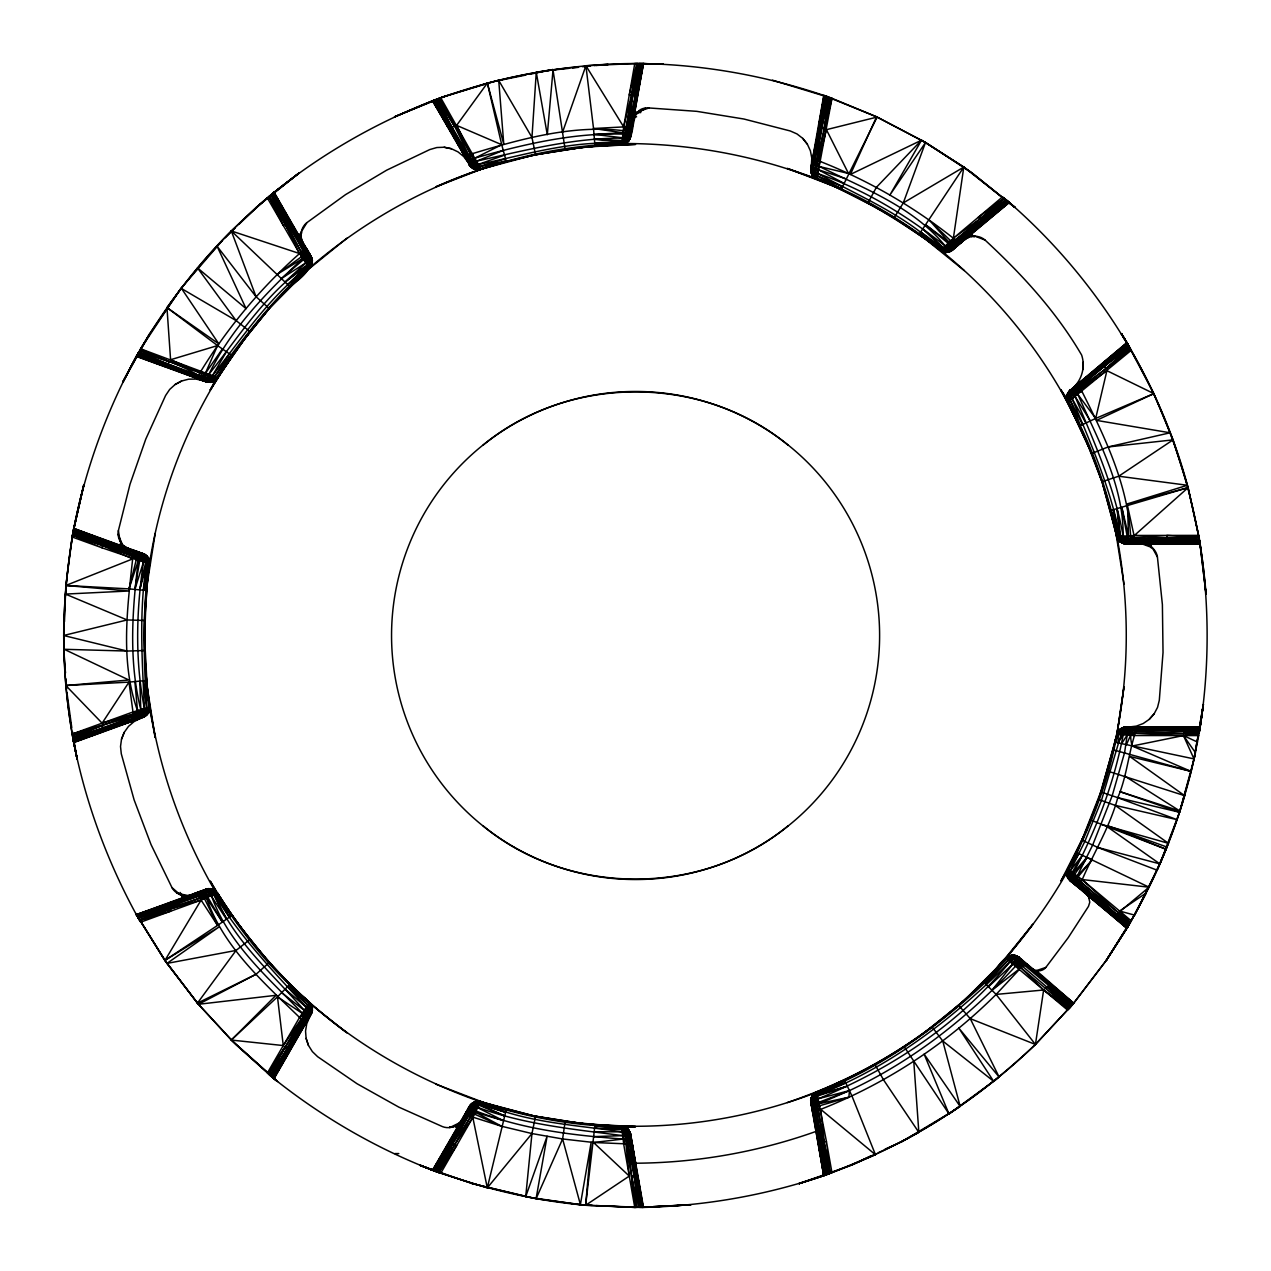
<?xml version="1.0" encoding="UTF-8"?>
<svg xmlns="http://www.w3.org/2000/svg" width="1271" height="1271" viewBox="0 0 1271 1271"><rect width="100%" height="100%" fill="white"/><g stroke="black" fill="none" stroke-linecap="round" stroke-linejoin="round"><path stroke-width="1.5" d="M1008.014 201.438L948.5 252.23L953.139 249.577C917.106 267.053 1011.128 201.994 1008.014 201.438L1014.862 207.395L971.775 172.777L1014.862 207.395L1004.106 198.101L942.288 251.61L948.5 252.23L952.535 250.085C949.802 252.341 945.862 252.77 942.669 251.261C903.347 223.188 861.96 196.576 816.554 178.941L811.851 174.826L810.819 168.678L823.751 95.389L876.609 116.821L925.542 142.495L963.799 167.089L1014.862 207.395C1097.318 281.129 1158.421 378.393 1187.448 485.252L1188.099 487.651L1110.536 510.529L1116.637 536.569L1134.383 535.456L1199.474 539.857L1118.385 540.382L1123.024 543.019L1128.616 543.988L1123.024 543.019L1117.813 538.554L1117.479 536.505C1107.295 489.669 1091.567 443.738 1067.847 401.954L1066.893 400.111L1105.595 368.812L1103.8 362.457L1127.186 343.186L1153.861 393.613L1096.523 420.383L1170.098 432.791L1108.09 446.963L1091.725 453.493L1067.847 401.954L1066.576 398.03L1067.354 393.899L1069.88 390.531L1126.9 342.693L1068.434 392.072L1066.734 397.902L1067.688 402.081L1091.725 453.493L1102.005 481.725L1117.813 538.554L1122.086 543.035L1126.122 543.988L1119.862 541.891L1116.637 536.569C1093.934 424.959 1030.527 323.263 942.288 251.61L940.492 250.498C852.063 179.338 738.61 143.925 625.729 143.512L584.247 147.071L535.552 154.681L506.335 161.703L480.74 169.44C418.461 190.634 360.757 224.061 310.791 266.799L309.377 268.372C224.077 343.821 167.693 449.584 149.771 561.83L149.708 563.943C132.295 676.093 158.351 792.055 214.434 890.002L238.265 924.176L269.198 962.544L289.883 984.326L309.377 1002.628C358.883 1045.969 416.681 1079.222 478.674 1101.131L480.74 1101.56C588.743 1137.704 708.519 1133.653 814.679 1093.06L816.554 1092.059C922.206 1050.879 1010.318 970.996 1066.544 873.002L1067.656 868.951C1090.248 826.722 1107.041 781.395 1116.637 734.431C1129.411 669.896 1129.315 603.217 1117.288 538.57L1199.046 537.315L1200.062 543.384L1121.642 543.035L1126.916 543.988L1119.862 541.891L1199.745 541.462M816.602 178.734L811.899 174.651L810.819 168.678L812.042 173.905L816.745 178.115L813.09 176.558L831.965 98.328L829.963 97.597L814.679 177.94L816.602 178.734C861.627 195.512 903.188 220.566 941.112 249.91L942.669 251.261L949.548 251.34L954.442 248.481L946.402 252.516L1007.315 200.834M73.702 742.312L145.577 716.209L149.184 711.315L145.752 680.573L149.501 707.121L148.5 713.174L73.464 741.088L147.214 714.858L148.405 711.553L144.449 708.614C142.114 660.094 138.873 611.287 146.61 563.037L144.036 555.03L139.381 552.281L143.067 555.983L143.464 562.1C136.299 610.525 134.837 660.427 144.449 708.614L143.925 714.715L141.637 717.622L133.55 716.367L73.051 738.896L72.177 734.018L149.374 711.252L148.898 707.296L147.595 713.476L142.972 717.416L145.879 714.064L146.689 707.947C143.702 659.125 142.114 610.128 149.279 561.671L147.102 557.349L136.728 551.312L139 553.266L140.032 556.73L140.001 558.811L138.317 560.59C132.216 609.921 128.53 660.999 140.827 709.679C142.67 714.699 139.238 721.118 133.296 719.736L73.051 738.896L73.75 742.598L143.687 717.146L148.5 713.174L149.708 707.057C142.273 658.902 144.624 609.778 149.279 561.671C149.009 558.16 146.642 554.95 143.337 553.727L147.214 556.142L149.771 561.83L72.526 535.043L73.75 528.402L143.687 553.854L145.577 554.792L73.686 528.72L148.5 557.826L142.574 553.441L147.214 556.142L73.448 529.991L133.55 554.633C144.481 558.525 158.875 563.641 140.986 552.869L145.911 555.681L149.771 561.83M149.708 563.943L102.125 547.849L102.776 540.159L73.639 528.99C85.65 468.602 106.828 410.104 136.49 356.15L195.543 377.646C202.2 380.299 212.162 386.32 217.389 377.995L249.894 331.477L269.198 308.456L310.505 266.354L312.253 260.412L311.061 256.44C315.494 276.999 305.803 259.205 301.402 252.262L268.832 196.624L274.043 192.318L311.252 256.774L312.094 258.712L273.789 192.525L312.38 262.906L310.664 255.741L312.475 260.793L272.788 193.351C321.007 154.379 375.279 123.049 433.077 100.6L440.735 97.772C485.22 82.218 531.421 70.811 578.48 67.077M958.668 1005.377L970.25 1018.643L1035.436 1044.46L1072.74 1004.312L1035.102 1044.794C968.82 1108.852 887.46 1156.991 799.125 1183.571L827.691 1174.213L813.09 1094.442L811.041 1098.112L810.882 1102.688C809.977 1098.208 813.106 1094.458 816.554 1092.059C888.81 1062.699 954.442 1016.927 1005.838 958.143L1012.892 955.617L1019.406 957.619L1012.097 957.428L1010.032 958.572L1009.984 961.67C959.827 1023.441 891.479 1068.895 818.174 1098.764L812.979 1101.798L811.613 1106.819L811.248 1103.276L811.947 1096.635L814.679 1093.06L830.122 1173.355L823.751 1175.611C765.73 1195.344 704.754 1205.972 643.507 1207.402L630.575 1134.097L628.923 1130.237L625.745 1127.488L565.134 1121.53L535.552 1116.319L478.436 1101.607L474.274 1102.116L469.571 1106.072C484.458 1092.361 475.481 1108.725 470.778 1116.526L438.876 1172.561L432.537 1170.194L469.762 1105.738L471.017 1104.038L432.855 1170.321L474.512 1101.703L469.174 1106.771L472.621 1102.672L434.062 1170.766C377.694 1149.079 324.931 1118.718 277.443 1081.43L274.043 1078.682L312.094 1012.288L312.38 1008.094L309.377 1002.628C273.63 970.758 243.015 933.391 217.389 893.005L212.082 889.271L205.934 889.271L208.349 888.636L214.434 890.002L138.412 918.234L135.711 913.452C106.653 859.768 85.443 801.969 73.639 742.042L102.776 730.841L135.298 720.212L137.856 716.765L137.506 710.648C120.237 662.112 127.243 609.047 132.661 558.906L133.566 552.774L131.946 549.58L143.067 555.983L148.214 561.353L148.898 563.704L145.752 590.427L149.184 563.784M1010.032 958.572L1008.253 960.193C953.091 1015.529 890.32 1064.653 816.745 1092.885L815.045 1094.649L812.979 1101.798L812.995 1114.619L814.361 1100.368L817.317 1095.205C891.289 1066.719 954.569 1017.451 1009.984 961.67C1010.636 956.698 1023.234 959.653 1018.675 957.413L1018.977 963.259L1020.915 967.803L1043.634 989.998L1068.403 1009.381L1072.74 1004.312L1072.12 1005.043L1012.129 954.982L1005.838 958.143M64.186 633.53C62.994 675.648 68.443 717.765 77.102 758.914L72.463 731.683M64.471 621.694L65.822 585.47L72.526 535.043L102.125 547.849L72.177 536.982C65.552 581.896 61.008 627.604 65.52 672.947M468.109 162.402L463.693 156.524L458.005 151.885L451.38 148.723L444.183 147.245L436.843 147.531L429.789 149.565L386.654 170.187L345.537 194.638L306.819 222.695C300.957 227.334 299.241 236.12 303.054 242.57M1072.422 388.418C1081.859 380.379 1085.609 366.779 1081.637 355.054C1056.312 311.649 1021.805 274.075 985.025 240.044C979.448 235.087 970.504 234.913 964.8 239.79M305.008 1025.046L305.199 1013.352L310.791 1004.201L309.266 1002.803C272.693 971.648 242.189 933.883 216.61 893.338L215.593 891.543L211.145 889.621L205.171 889.541L207.951 888.794L210.462 888.636L137.141 916.01L135.711 913.452L164.88 960.399L135.711 913.452L138.078 917.646L200.135 898.057L216.086 891.336L210.271 881.057C245.065 940.222 291.71 992.015 346.919 1032.815L310.791 1004.201M1069.88 390.531L1066.877 395.805L1068.371 401.572L1066.734 397.902L1128.823 345.95L1078.761 384.541C1072.724 385.272 1071.675 392.485 1075.139 396.584C1094.077 442.022 1114.699 487.27 1123.135 536.155L1135.607 541.525L1200.158 543.988C1209.357 604.567 1209.531 666.433 1200.158 727.012L1123.628 727.25L1119.942 730.682L1114.969 742.2L1117.288 732.43L1183.46 735.575L1193.993 758.898L1115.731 742.375L1124.009 686.833L1117.288 732.43C1110.282 774.246 1095.094 814.52 1076.918 852.714C1074.138 860.88 1060.967 873.955 1071.564 881.915L1068.037 877.705L1066.544 873.002L1128.998 924.764L1127.186 927.83L1068.403 878.96L1066.544 873.002M811.391 165.437L811.788 158.097L810.421 150.884L807.371 144.211L802.811 138.444L797.012 133.948L790.292 130.977L743.964 119.029L696.73 111.34L648.988 107.956C625.173 106.637 640.187 141.097 621.678 144.576C573.872 146.578 526.226 154.411 480.74 169.44L435.826 186.837C494.435 160.813 557.572 145.307 621.773 143.734L627.572 141.859L630.638 136.521L629.971 138.936L643.174 63.598C704.77 64.837 765.92 75.895 824.275 95.579L811.041 172.888L813.313 175.573L817.841 173.603L831.965 98.328L772.466 80.168M145.752 680.573L149.708 707.057L132.661 712.094L72.177 734.018C58.005 651.435 62.279 566.199 83.727 485.252L72.669 534.265L102.713 545.656L132.661 558.906L65.822 585.47L128.991 588.886L136.775 557.81L136.76 553.854L134.44 550.486L142.145 554.363L147.881 559.272L148.103 563.466L143.464 590.205L149.279 561.671M810.85 168.535L811.216 171.998L812.407 172.125L819.334 167.391L814.06 163.816L812.376 159.876L825.419 95.976L827.31 96.644L816.57 160.305L811.438 166.66L814.155 171.569L817.841 173.603C864.375 189.379 906.858 215.593 945.211 246.002L950.708 248.719L955.744 247.384L947.499 251.531L942.288 251.61M305.342 1019.485L272.073 1077.077L236.072 1044.794L198.435 1004.312L164.88 960.399L197.45 1003.137L231.29 1040.059L277.443 1081.43L272.852 1077.713L304.961 1022.901L299.559 1017.451C263.494 982.388 222.918 946.688 206.49 897.755L206.649 895.308L205.346 893.704L202.311 891.702L199.325 891.67L211.145 889.621L216.086 891.336M214.434 890.002L209.159 889.112L201.978 890.701L212.988 890.59L214.577 891.972L214.418 894.291C233.292 940.429 272.248 973.507 304.262 1010.35C308.901 1013.003 310.394 1020.136 304.961 1022.901L271.12 1076.283L277.443 1081.43L231.29 1040.059L276.014 995.304L198.483 1004.281L197.45 1003.137L236.056 950.438L249.894 939.523L232.021 915.374L217.389 893.005L201.088 900.106L140.668 922.174L138.412 918.234M535.552 154.681L531.961 137.443L536.267 72.24L552.949 69.555L565.134 149.47L594.987 146.07L635.579 144.386L584.247 147.071L533.47 155.126L483.822 168.423C479.024 170.457 472.526 170.457 469.762 165.262L432.537 100.806L472.621 168.328L476.466 169.647L480.359 168.662L474.417 169.138L471.017 166.962L432.823 100.695M149.501 707.121L149.771 709.17L102.125 723.167L65.822 685.53L128.864 680.001L64.233 649.306L127.1 651.054L144.703 650.514L144.703 620.486L147.166 584.167L155.205 533.391M1116.637 734.431L1134.383 735.544L1183.46 735.575L1195.407 752.623C1185.573 799.157 1170.146 844.548 1149.063 887.206L1118.273 912.896L1116.494 919.251L1126.884 928.338L1106.294 960.399L1073.693 1003.169L1018.834 957.127L1014.528 955.109L1009.952 955.617L1008.459 957.254L1008.253 960.193L985.819 984.167M222.409 240.473L181.118 288.231L149.724 333.717L122.874 382.015L138.205 353.116L196.655 377.169C200.325 382.047 207.078 379.346 208.905 374.294C239.409 336.068 265.973 292.95 307.121 264.972L306.327 248.242C318.671 265.289 303.292 276.458 289.883 286.674L231.29 230.941C196.036 266.052 165.961 306.025 140.668 348.826L136.347 356.404L206.283 381.872L210.303 382.317L214.243 380.919L217.198 377.916L249.894 331.477L236.056 320.562L181.562 288.565L218.819 343.885L166.962 307.598C196.449 266.799 230.178 228.971 268.832 196.624L299.4 172.777L256.313 207.395L239.361 223.934M1082.971 369.575L1083.178 362.235M1085.895 423.036L1071.135 396.902L1070.5 392.898L1071.66 389.387L1079.683 387.814L1131.317 350.24L1072.104 398.824L1067.37 397.41C1073.201 382.221 1066.766 392.675 1070.214 400.222L1080.445 425.61L1066.734 397.902L1066.734 395.916L1128.203 344.886L1121.435 333.717C1169.67 412.328 1198.839 502.124 1206.036 594.065L1199.903 542.383L1134.987 539.778L1130.888 537.887L1130.602 535.695C1127.679 484.362 1104.769 436.747 1081.986 391.516L1079.031 386.066L1079.46 382.507M1128.998 924.764L1130.284 922.539L1066.877 870.921L1067.481 877.244L1069.975 880.596M1200.158 727.012L1123.628 727.25L1118.385 730.618L1098.525 799.459L1084.242 835.254L1067.036 871.048L1070.833 880.009L1076.712 886.237L1075.488 882.138L1077.22 876.005L1092.663 845.072L1112.189 795.805L1124.613 752.559L1127.504 732.938L1129.156 729.316L1133.144 727.012L1136.385 728.124L1199.792 729.268L1203.367 704.436L1199.046 729.729M816.681 1092.583L844.77 1080.7L814.806 1093.568L812.042 1103.403L812.534 1112.014L814.298 1108.312L817.714 1106.326L848.917 1097.223L849.425 1090.597C912.642 1061.094 968.248 1017.404 1015.45 966.294L1022.662 961.956L1028.207 965.007M128.276 548.246C121.206 545.752 116.884 537.919 118.394 530.595L130.023 484.203L145.784 439.067L165.58 395.535L169.679 389.434L175.128 384.509L181.578 381.014L188.696 379.171L196.036 379.076L203.185 380.728M649.386 1206.783L635.579 1207.45L585.645 1205.258L591.174 1142.216L580.402 1204.574L562.608 1138.959L565.134 1121.53L594.987 1124.93L635.579 1126.614L625.729 1127.488L621.71 1126.63C573.666 1126.265 526.019 1116.939 480.359 1102.322L478.436 1101.607L471.954 1103.879L468.316 1108.233L471.954 1103.879L476.561 1101.179L436.461 1171.671L419.907 1165.221L472.034 1183.571L536.076 1198.728L585.645 1205.258L642.935 1207.402L637.947 1177.502L631.528 1175.882L623.775 1126.71L594.987 1124.93L585.645 1205.258C528.72 1200.301 473.066 1185.922 419.907 1165.221L433.109 1170.416L449.171 1143.662L454.573 1144.663L456.623 1145.632L438.876 1172.561L419.907 1165.221L440.735 1173.228L487.286 1187.892L531.961 1133.557L535.552 1116.319L584.247 1123.929L635.579 1126.614M1199.792 729.268L1198.918 734.431L1134.987 731.222L1128.616 727.012L1125.01 727.997L1122.182 730.761L1101.433 800.492L1084.814 841.466L1069.308 872.748L1069.34 878.785L1072.819 882.98L1067.449 875.719L1067.036 871.048L1068.355 869.459L1067.719 871.556L1070.484 878.134L1079.444 888.524L1078.888 887.698C1090.454 857.925 1109.345 829.343 1117.765 797.68C1127.456 775.374 1128.712 749.397 1137.275 727.298L1138.228 727.012M148.214 561.353L146.61 563.037L139.762 589.871L145.99 560.67L132.74 550.168M147.166 584.167L146.53 590.491L128.991 588.886L138.317 560.59M623.759 1126.726L625.729 1127.488L631.528 1175.882L638.725 1207.434L629.876 1144.25C633.498 1138.451 629.24 1131.063 622.297 1131.873C574.556 1124.771 524.891 1122.77 480.359 1102.322L477.928 1102.577L471.763 1106.739L463.518 1116.558L468.777 1115.859L501.711 1126.297L531.961 1133.557L525.701 1196.789L580.386 1204.781L592.207 1205.353M643.174 63.598L636.962 94.229L629.272 94.928L636.739 63.55L623.775 144.29L628.923 140.763L630.781 135.743L629.161 139.397L623.839 143.75L594.923 145.291L621.678 144.576L623.68 126.909L634.769 63.55L643.507 63.598L629.971 138.936M506.128 160.94L478.674 169.869L476.085 168.932C462.151 160.543 471.319 168.693 479.342 166.612L506.128 160.94L476.466 169.647L474.512 169.297L433.983 100.25L465.281 157.525L469.11 159.447L475.449 158.796L473.177 166.882L472.192 167.55L469.762 165.262M876.323 1153.575L851.268 1165.221L799.125 1183.571L826.15 1174.769L811.851 1096.174L811.025 1103.482L811.041 1098.112L823.751 1175.611L810.691 1100.209L810.819 1102.322L823.751 1175.611M640.949 63.582L627.493 142.32L631.067 134.075L629.161 139.397L625.745 143.512L637.534 63.55L663.224 64.217L642.904 63.598L628.923 140.763L625.11 143.75M824.275 95.579L818.746 125.368L824.212 129.086L828.247 96.977L825.419 95.976L811.851 174.826L813.138 176.351L841.466 188.759L817.285 175.891C813.043 176.939 810.691 165.119 810.834 169.98L812.805 170.092L820.716 161.655C868.395 180.498 913.229 206.363 953.377 238.249L958.223 242.11L961.813 242.3L950.708 248.719L943.479 250.514L941.112 249.91C906.255 215.466 860.276 196.608 817.841 173.603L816.554 178.941L841.466 188.759M1134.526 915.104L1146.347 892.893L1119.592 911.037L1130.284 922.539L1149.063 887.206L1076.918 852.714L1067.656 868.951L1081.971 879.516L1119.592 911.037L1134.526 915.104L1159.946 863.915L1179.536 812.248L1191.149 771.402L1132.159 746.029C1130.777 741.231 1128.108 726.361 1137.275 727.298M140.588 718.274L134.043 721.61L128.482 726.392L124.224 732.382L121.508 739.198L120.523 746.474L121.285 753.782L134.106 799.856L151.042 844.58L171.966 887.587C175.509 894.164 183.866 897.374 190.872 894.736M1012.097 957.428L1011.096 962.608L1067.704 1010.191M504.555 155.141L476.244 165.135L472.192 165.071L468.935 163.323L468.777 155.141L440.735 97.772L478.309 164.515L476.085 168.932L436.08 99.472L465.408 155.475C465.075 161.56 471.986 163.832 476.625 161.147C524.653 150.375 572.808 137.935 622.409 138.11L625.046 134.122L623.251 130.659L625.475 130.77L628.033 127.052L635.5 94.769L639.996 63.566L625.936 127.116L623.251 130.659C572.204 124.637 521.317 138.92 472.828 153.521L466.95 155.475L463.518 154.442M1117.288 732.43L1118.385 730.618L1199.554 730.746L1203.367 704.436L1194.057 758.914L1179.536 812.248L1117.765 797.68L1101.067 792.055L1115.97 737.609L1113.205 749.826L1191.149 771.402L1195.407 752.623M141.192 711.824L143.035 709.027L147.595 713.476L143.544 717.194L144.767 715.716L137.967 712.809L138.317 710.41L145.879 714.064L146.372 715.16L143.687 717.146M964.196 270.532L924.255 238.185L894.037 217.897L903.3 202.915L963.799 167.089L971.775 172.777L925.542 142.495L876.609 116.821L850.41 174.429L921.554 140.175L963.799 167.089L953.377 238.249L940.492 250.498M1092.377 859.403L1086.737 857.544C1084.099 865.742 1068.387 874.861 1074.853 884.68L1071.628 881.645L1070.484 878.134L1071.119 874.13L1073.264 873.082C1096.603 829.057 1114.556 781.84 1123.596 732.747L1121.34 729.141C1122.611 728.267 1126.805 725.455 1127.012 728.029L1134.574 733.288L1183.651 733.319L1199.379 731.715L1203.367 704.436M813.106 1113.634L814.949 1111.617L820.716 1109.345C886.252 1083.512 946.26 1044.158 996.114 994.415L1043.634 989.998L1035.436 1044.46L996.114 994.415L983.643 981.99M472.828 153.521L472.192 165.071L470.604 166.231L469.682 165.135L474.051 168.471L477.642 163.196L474.576 161.878L456.623 125.368L487.365 83.092C535.822 70.954 585.566 63.471 635.579 63.55L637.534 63.55L631.528 95.134L623.68 126.909L593.525 128.514L585.915 65.711L635.579 63.55L663.224 64.217L641.871 63.582L635.5 94.769M641.871 63.582C635.897 86.587 638.376 113.754 625.046 134.122L622.854 134.106C572.57 132.645 523.159 144.481 475.084 158.049L473.034 158.875M1115.731 742.375L1117.813 732.461L1119.862 729.109L1199.379 731.715M1197.377 739.468L1194.057 758.914L1198.712 735.575L1183.651 733.319L1186.367 727.298L1200.078 727.568L1121.642 727.965L1118.893 730.634L1117.479 734.495M72.526 535.043L71.796 539.206L72.669 534.265L103.03 543.559L133.55 554.633L136.775 557.81M824.021 95.484L811.073 172.713L812.042 173.905L818.19 172.173L816.681 169.186C812.201 167.55 810.421 162.037 813.774 158.382L827.31 96.644M120.793 542.415L120.268 545.323L125.019 546.594M819.414 126.401L824.879 95.786M820.605 127.402L826.134 96.231M103.046 729.316L73.289 740.103L77.102 758.914L72.876 737.911L133.566 718.226L140.064 718.465L143.321 717.019L133.233 714.27L102.713 725.344L102.22 731.937L73.639 742.042M633.657 95.071L639.313 63.566L663.224 64.217M643.507 63.598L631.322 126.21L624.554 138.015L622.139 140.525L594.415 139.286L622.043 141.367L629.479 137.443L631.369 132.391L627.715 140.859L623.775 144.29M828.247 96.977L814.949 159.383L811.486 164.88L811.12 168.439L818.54 161.067L826.404 129.674L877.133 117.059L841.132 189.474M824.212 129.086L830.821 97.915L825.419 95.976M121.11 541.494L120.268 545.323L122.223 544.226L118.092 534.249M236.056 320.562L197.45 267.863L246.066 308.646L217.15 246.352L256.059 296.731L269.198 308.456L238.265 346.824L210.271 389.943L216.61 377.662L211.637 381.554L205.568 381.602L209.953 380.903L214.513 376.74C243.682 338.483 272.248 299.305 308.917 267.657L309.902 265.432L309.393 258.013L305.008 245.954L304.198 249.45L299.559 253.549C261.191 287.564 227.922 327.203 201.088 370.894L197.847 376.184L194.542 377.598M1199.173 538.11L1167.048 537.681L1166.857 535.425L1199.046 537.315L1188.099 487.651L1173.038 439.877L1153.861 393.613L1106.898 370.671L1095.681 418.429L1079.746 425.944L1067.688 402.081L1072.104 398.824C1090.883 443.611 1110.616 488.366 1119.862 536.362L1125.01 543.003L1130.316 543.988L1121.34 541.859L1117.288 538.57M1127.186 343.186L1103.657 363.681L1076.728 384.795L1075.504 388.894L1077.236 395.027L1074.059 394.693L1073.28 397.95L1067.481 395.313L1067.497 393.788L1127.695 344.028L1121.435 333.717L1130.253 348.397L1105.595 368.812L1129.331 346.808L1121.435 333.717M817.714 1106.326L816.57 1110.695L825.276 1175.071L813.774 1112.618L817.507 1096.031L816.554 1092.059M1014.322 956.841L1014.814 965.753L1017.134 964.594L1015.894 958.159L1017.451 956.38L1018.945 957.238C1002.994 948.484 994.637 976.493 984.199 982.531L1008.459 957.254M1191.149 771.402L1129.681 756.42L1184.651 795.678C1171.592 839.94 1152.733 882.281 1130.284 922.539M636.898 1207.45L631.528 1175.882L634.769 1207.45L623.68 1144.091L625.316 1138.975L629.352 1132.779L630.607 1134.24L635.579 1163.219C696.985 1162.806 758.104 1152.034 815.95 1131.444M310.791 266.799L311.776 259.602L309.822 254.279L311.776 259.602L311.808 264.94L270.802 194.971L299.4 172.777L271.327 194.542L301.402 252.262L301.64 256.694L309.377 268.372M562.608 132.041L585.915 65.711L623.68 126.909L629.876 126.75L632.751 124.606L628.367 136.648L623.982 142.67L621.773 143.734C572.935 139.746 525.59 154.871 478.309 164.515L480.74 169.44M903.3 202.915L925.447 142.654L889.827 195.13L921.554 140.175L876.355 187.361L868.014 202.867L894.037 217.897M1067.036 871.048L1076.918 852.714L1102.656 787.257M632.307 125.479L626.587 137.522L624.268 140.35L622.139 140.525M121.508 739.198L124.224 732.382M210.271 389.943L231.386 355.181L214.243 380.919L212.527 381.904L137.109 355.07L122.874 382.015L138.698 352.258L197.847 376.184C201.056 382.221 209.588 382.221 212.352 375.803C242.157 337.705 269.516 296.62 308.44 266.974L311.617 261.651L307.55 250.355L307.55 254.963L305.231 258.204L302.816 258.474L277.475 274.155L303.404 255.36L305.946 252.325M1159.946 863.915L1168.446 843.324L1115.128 805.337L1098.525 799.459M311.252 1014.226C316.622 1000.277 295.11 993.827 289.327 984.882L309.139 1006.759L310.95 1010.445L310.871 1014.894L311.888 1008.904L309.377 1002.628M309.6 1017.086L306.724 1023.838L305.548 1031.099L306.12 1038.407L308.44 1045.382L312.364 1051.594L317.639 1056.694L357.072 1083.75L398.808 1107.12L442.467 1126.614C449.41 1129.379 457.878 1126.471 461.564 1119.942M137.109 355.07L197.895 378.806L200.611 378.663L204.695 374.866L217.548 345.585L166.962 307.598L170.584 359.741L216.086 379.664M1130.888 537.887L1133.239 542.908L1138.228 543.988L1134.987 539.778L1127.568 506.049L1128.489 535.822L1127.504 538.062L1130.348 542.939L1133.144 543.988L1128.616 543.734L1119.942 540.318L1117.479 536.505L1113.523 509.735L1118.909 538.491L1125.598 541.764L1135.575 543.988L1127.012 542.971L1124.438 540.159L1123.135 536.155C1123.818 485.538 1097.874 439.655 1077.919 394.518L1076.744 392.66L1070.5 392.898L1069.07 391.547L1070.007 390.435L1068.053 393.327L1070.595 394.9L1074.059 394.693M1123.596 732.747C1124.867 727.203 1131.698 725.296 1135.607 729.475L1199.919 728.537L1185.462 728.14M1118.909 538.491L1119.862 536.362L1117.098 508.797L1120.704 536.298L1121.244 538.38L1124.438 540.159L1137.275 543.702L1200.11 543.654M632.751 1146.394L628.033 1143.948L593.525 1142.486L562.608 1138.959L536.076 1198.728L547.118 1136.242L525.781 1196.44L472.034 1183.571M1126.408 744.742L1130.602 735.305M419.907 1165.221L438.13 1172.291L454.573 1144.663L472.828 1117.479L487.286 1187.892L506.335 1109.297L480.74 1101.56L472.828 1117.479L440.735 1173.228L438.876 1172.561M478.198 168.932L479.342 166.612L505.524 158.716M653.326 1206.592L690.789 1204.781L641.966 1207.418L632.132 1142.899L629.193 1139.785L623.012 1138.228L626.444 1132.54L629.081 1131.111C632.545 1138.292 628.938 1128.028 625.729 1127.488M1084.242 835.254L1060.904 881.057L1066.877 870.921M438.13 1172.291L452.555 1143.995L470.778 1116.526L474.512 1114.111L501.711 1126.297L475.449 1112.204L474.004 1110.234L470.048 1109.853L466.06 1112.157L473.797 1102.99L478.674 1101.131M285.101 989.156L306.343 1007.204L311.268 1006.918L312.475 1010.207L273.599 1078.332L288.994 1052.213L285.133 1046.859L267.323 1073.121L299.559 1017.451L308.901 1003.343L310.68 1004.376L311.808 1006.06L268.245 1073.9L277.443 1081.43L270.358 1075.647L285.133 1046.859L305.199 1013.352M1129.045 727.012L1136.338 726.122L1143.201 723.533L1149.238 719.37L1154.116 713.873L1157.547 707.375L1159.311 700.257L1163.029 652.5L1162.393 604.615L1157.42 556.968C1156.356 549.707 1149.731 543.909 1142.343 543.988L1152.289 547.674L1157.42 556.968M165.627 311.109L140.668 348.826L208.905 374.294C230.766 329.11 266.433 292.346 302.816 258.474M690.789 1204.781L639.726 1207.434L631.322 1144.79C633.721 1139.181 628.001 1134.669 622.711 1135.623C573.904 1129.315 524.399 1124.533 477.848 1107.406L466.95 1115.525L435.826 1171.433L452.555 1143.995M272.852 1077.713L287.945 1049.671M271.12 1076.283L302.975 1020.136L309.981 1015.91L309.87 1012.224L306.343 1007.204C273.36 971.537 239.52 936.234 214.418 894.291L209.175 890.399L203.582 890.113L212.527 889.096L137.602 916.82M628.923 140.747L630.559 136.871L634.896 112.356L637.772 112.356M256.313 207.395L268.832 196.624L283.274 225.444L285.133 224.157L288.708 219.978L273.567 192.699M434.936 1171.099L450.728 1143.646L468.777 1115.859L472.462 1113.253L474.512 1114.111L474.004 1110.234L476.053 1110.997C522.81 1129.585 573.3 1135.368 623.108 1139.054L625.316 1138.975M273.821 1078.507L307.201 1020.708L304.087 1014.592L277.475 996.845L231.29 1040.059L283.274 1045.556L301.402 1018.738L310.887 1014.369L309.33 1017.578L304.198 1021.55L270.358 1075.647M226.429 351.749L212.352 375.803L213.496 380.617L210.462 382.364L136.633 355.912L165.008 366.541L169.631 361.806L200.135 372.943L206.093 381.522C189.443 366.413 161.417 360.058 140.668 348.826M268.944 1074.488L285.133 1046.859M432.537 1170.194L465.408 1115.525L475.799 1106.755L478.929 1105.23L504.555 1115.859L479.31 1104.467L470.985 1105.611L467.474 1109.71L475.831 1102.561L477.928 1102.577L505.524 1112.284L479.31 1104.467L477.928 1102.577M304.961 1022.901L312.396 1010.366L311.888 1008.904L305.533 1008.427L305.914 1011.748L302.816 1012.526L304.087 1014.592L311.157 1012.431L311.173 1014.353L312.031 1010.985L309.107 1010.381L305.914 1011.748M1127.043 928.052L1086.498 894.45M149.724 333.717L139.603 350.669L169.631 361.806L138.698 352.258M165.008 960.32L217.548 925.415L203.535 896.627L199.611 892.719L197.037 892.496L205.425 890.526L208.825 892.29L226.429 919.251L213.639 894.641L196.655 893.831L136.347 914.596L206.283 889.128L208.349 888.636L136.505 914.882L166.151 904.952L170.584 911.243L139.683 920.474L135.711 913.452L166.962 963.402L218.819 927.115L165.008 960.32L201.088 900.106L197.847 894.816L194.542 893.402L207.189 891.178L214.577 891.972L216.61 893.338L229.479 917.138L214.577 891.972M306.819 222.695L301.259 231.942L301.005 235.596L298.796 235.183L301.052 233.292M306.533 1017.69L312.38 1008.094L311.697 1006.235L289.327 984.882M434.062 1170.766L450.728 1143.646M1010.572 956.157L1012.288 955.125L1016.816 955.84L1073.502 1003.407L1106.294 960.399L1135.448 913.452M1127.186 927.83L1079.015 884.966L1074.043 876.339L1077.22 876.005L1092.027 860.149L1076.728 878.388L1079.667 883.218L1127.695 926.956L1106.294 960.399L1129.887 923.239L1081.971 879.516L1149.063 887.206M1106.294 960.399L1128.648 925.352L1080.668 881.375L1077.903 876.513M1123.135 734.845L1117.987 742.868L1118.305 734.543L1121.244 732.62L1123.135 734.845L1127.504 732.938L1128.489 735.178L1130.888 733.113L1134.383 735.544M1121.61 743.678L1127.155 735.099M963.799 167.089L919.076 234.468L924.255 238.185M229.479 353.862L214.513 376.74L215.117 379.251M102.125 723.167L128.991 682.114L146.53 680.509M831.965 1172.672L826.404 1141.31L830.122 1173.355L875.465 1154.719L820.716 1109.345L824.212 1141.898L829.375 1173.626L799.125 1183.571L824.053 1175.5L818.746 1145.616L820.605 1143.582L826.404 1141.31L817.507 1096.031L847.328 1086.149L817.317 1095.205L815.045 1094.649L811.295 1099.479L811.311 1105.15L812.153 1097.62L814.679 1093.06M1078.984 853.731L1068.546 869.602L1070.579 876.148L1078.888 887.698M167.851 307.836L181.118 288.231M1119.862 734.638L1121.244 732.62L1120.339 729.109L1125.741 727.012M205.727 372.911L222.393 348.937M1032.624 968.709C1036.437 972.029 1042.713 971.378 1045.826 967.438L1068.244 937.648L1088.5 906.35L1089.787 902.203L1088.643 897.056M984.199 982.531L1007.633 956.555L1032.91 924.176L1000.547 964.117L964.196 1000.468L924.255 1032.815M1007.633 956.555L1045.286 988.25L1048.718 985.74L1072.867 1004.169L1025.919 964.689L1022.249 960.399L1018.5 960.368L1012.844 964.101L991.952 990.252L1022.647 966.357L1027.238 964.594M238.265 346.824L270.659 306.915L306.962 270.532L346.919 238.185M1073.296 1003.645L1072.613 1004.471L1048.718 985.74L1051.594 985.041L1073.296 1003.645L1050.291 985.136M1043.634 989.998L1069.261 1008.396L1072.74 1004.312M1073.264 873.082L1086.737 857.544M464.233 1115.874L473.718 1106.533L476.863 1104.658L478.929 1105.23M1149.238 719.37L1154.116 713.873M996.114 994.415L1019.263 969.551L1017.134 964.594M640.791 112.595L634.896 112.356L636.231 114.104L638.773 111.467L648.988 107.956M289.883 984.326L277.475 996.845L283.274 1045.556M967.867 237.788L971.33 234.309L973.586 236.215M307.121 264.972C310.839 262.16 311.983 256.583 308.964 252.802L309.743 256.17L307.36 261.492L285.101 281.844L307.582 265.687L308.599 259.808L305.231 246.908M225.237 237.725L235.119 228.065M640.965 1207.418L627.493 1128.68L623.902 1127.758L622.027 1129.538L594.733 1128.013M817.444 165.897L819.541 166.58C863.819 188.315 913.198 206.792 945.211 246.002L949.787 244.652L950.644 240.839L954.982 239.854L981.482 220.264L1004.71 198.61L979.83 218.946L953.377 238.249L1002.597 196.83L1014.862 207.395L1006.076 199.769L956.618 241.156L952.265 242.348L929.244 220.09L949.103 242.316L949.787 244.652L953.377 246.367L957.905 245.573L951.042 250.037L942.828 248.274L920.871 231.958L941.716 249.338L945.449 251.245L952.567 248.735L959.78 244L957.285 244.683L952.265 242.348M988.457 986.773L1012.844 964.101M289.327 286.118L309.075 267.911M256.059 296.731L231.29 230.941L267.323 197.879L299.559 253.549L301.64 256.694L304.897 257.552L304.961 248.099L274.043 192.318M981.482 220.264L983.087 221.218L1006.584 200.198L981.482 220.264L978.225 217.341L1004.106 198.101M236.056 950.438L166.962 963.402L198.435 1004.312L256.059 974.269L269.198 962.544M1103.911 365.206L1127.695 344.028M204.695 374.866L206.506 373.245L209.715 379.076L209.62 382.063L206.14 381.808L207.57 382.078L208.031 380.156L201.088 370.894M1188.099 487.651L1134.383 535.456L1198.696 535.377L1199.363 539.206L1188.099 487.651L1126.964 504.015L1187.352 485.268L1118.734 476.212L1102.005 481.725L1084.242 435.746L1060.904 389.943L1066.576 398.03M1035.102 1044.794C988.727 1088.484 936.457 1126.678 878.118 1152.749M960.908 242.697L950.47 251.499L1009.253 202.486L960.908 242.697L948.786 248.242L945.195 248.925L943.447 247.686L923 228.923L942.828 248.274L943.479 250.514M310.505 266.354L287.707 284.482L307.582 265.687L309.902 265.432M1129.331 346.808L1079.031 386.066L1072.835 388.052L1070.277 390.531L1080.684 389.657L1106.898 370.671M999.133 1077.045L993.731 1081.43L958.747 1028.001L999.133 1077.045L970.25 1018.643M1008.793 202.105L958.223 242.11L953.981 243.539L949.787 244.652L925.844 224.903L949.103 242.316M1105.595 368.812L1130.713 349.175M301.894 232.784L298.796 235.183L301.608 239.202M131.946 721.42L133.55 716.367L128.991 682.114L65.822 685.53M483.059 445.168C568.582 374.167 702.577 374.167 788.099 445.168M788.099 825.832C702.577 896.833 568.582 896.833 483.059 825.832M904.158 1046.668L949.024 1113.92L993.572 1081.224L942.764 1041.013L932.136 1026.968C888.461 1060.046 839.13 1084.926 787.353 1102.577M232.021 915.374L217.548 925.415L201.088 900.106L169.631 909.194L139.286 919.791L168.535 907.383M949.024 1113.92L960.161 1106.421L942.764 1041.013M1118.734 476.212L1173.038 439.877L1108.09 446.963M585.645 1205.258L629.272 1176.088L625.936 1143.884L629.669 1134.701C632.529 1133.208 625.475 1126.742 621.773 1127.266L625.777 1127.679L629.971 1132.064L643.205 1207.402M636.231 114.104L645.334 108.289M299.559 1017.451L304.087 1014.592M885.109 1149.111L901.377 1141.93L948.802 1113.571L924.128 1054.136L960.161 1106.421M901.377 1141.93L918.854 1132.382L913.785 1061.412M175.128 384.509L181.578 381.014M475.084 158.049L501.711 144.703L487.365 83.092L439.591 98.185L470.778 154.474L469.825 164.88L467.823 161.91L466.95 155.475L437.017 99.122L394.566 116.821L445.756 95.976L498.709 80.168L503.777 144.211L487.365 83.092M815.045 1094.649L845.755 1082.781L814.806 1093.568M197.45 1003.137L256.059 974.269M449.68 1127.615L459.371 1122.881L457.29 1127.329L454.525 1126.313M851.268 1165.221L870.857 1155.895M817.507 1096.031L813.885 1098.16L811.661 1101.433L812.105 1109.615L813.678 1105.277L816.967 1103.037L849.425 1090.597L818.174 1098.764L814.949 1111.617L824.307 1175.421L818.746 1145.616M814.918 176.923L817.285 175.891L842.419 186.662M820.605 1143.582L827.056 1174.452L818.54 1109.933L819.843 1105.675L816.967 1103.037L819.334 1103.609L849.425 1090.597M1153.861 393.613L1095.681 418.429L1077.919 394.518M72.876 737.911L102.713 725.344L72.399 735.21M394.566 116.821L434.92 99.901L450.728 127.338L454.573 126.322L438.733 98.487L445.756 95.976L437.017 99.122L454.573 126.322M476.625 161.147L503.252 150.391M138.078 917.646L167.343 905.937L199.023 896.262L203.535 896.627M621.678 144.576L623.839 143.75M139.683 920.474L200.135 898.057L204.552 898.597L206.649 895.308L211.415 895.61C228.081 943.416 268.165 977.653 302.339 1013.225M102.713 725.344L72.558 736.116L77.102 758.914M623.982 142.67L622.043 141.367L594.733 142.988L621.869 142.908L625.968 141.971L630.829 134.011L631.862 129.61L629.796 135.473L624.554 138.015L594.018 134.376L623.012 132.772L625.046 134.122L627.096 133.805L631.353 130.977L632.291 127.211L629.367 130.087L625.475 130.77M136.648 915.12L197.847 894.816L202.327 894.927L206.649 895.308L222.393 922.063L206.49 897.755M1073.693 1003.169L1036.358 970.615L1045.826 967.438M137.141 916.01L167.343 905.937M170.584 359.741L217.548 345.585L232.021 355.626L217.389 377.995L208.905 374.294M207.809 376.168L211.002 375.215L211.637 381.554L206.14 381.808M1102.608 483.758L1115.97 533.391L1124.009 584.167M144.703 620.486L127.1 619.946L63.629 635.5L127.1 651.054M1012.892 955.617L1014.671 955.236L1025.919 964.689M1076.744 392.66L1081.986 391.516M819.334 1103.609L848.917 1097.223M525.86 75.053L498.788 80.55L531.961 137.443M529.737 74.274L552.949 69.555M1132.159 746.029L1183.46 735.575L1198.712 735.575M195.543 893.354L208.825 892.29L212.432 892.878L213.639 894.641M621.678 1126.424L623.108 1139.054L593.525 1142.486L629.272 1176.088M568.709 68.38L553.012 70.032L547.293 134.742L536.267 72.24M572.633 67.967L578.512 67.331M584.406 66.712L590.284 66.092M596.178 65.472L607.967 64.742M943.447 247.686L959.684 242.634L1008.999 202.28L984.548 221.742L983.087 221.218M582.404 66.696L590.268 65.933M594.192 65.552L607.951 64.217M1145.918 544.417L1150.668 543.988L1151.145 546.784M310.219 1005.091L307.646 1005.25L287.707 986.518M1014.56 962.417L1011.096 962.608L1006.489 958.699L1009.778 955.474L1070.357 1007.109L1045.286 988.25L1069.261 1008.396M594.018 1136.624L622.711 1135.623M1128.489 535.822L1121.864 507.542L1127.504 538.062L1130.602 535.695L1134.574 537.712L1167.461 539.746L1168.081 541.51L1199.586 540.525L1206.036 594.065M1199.903 542.383L1168.859 542.86L1168.081 541.51M478.436 1101.607L480.74 1101.56M1137.275 543.702L1123.628 543.75L1200.158 543.988L1136.385 542.876L1120.704 536.298M632.608 116.821L636.58 116.821M1183.651 733.319L1199.109 733.319M394.852 1153.575L398.808 1153.575M450.728 127.338L447.996 126.989L433.077 100.6M594.415 1131.714L622.297 1131.873L625.888 1128.489L627.524 1128.855L629.971 1132.064M449.664 1126.757L453.254 1126.821L456.543 1125.216L457.29 1127.329L453.668 1125.836M1167.461 539.746L1199.586 540.525M596.147 1205.543L635.579 1207.45L631.528 1175.882M1075.107 874.448L1071.119 874.13L1070.198 870.826L1082.32 855.367L1071.119 874.13L1075.488 882.138L1078.745 886.491L1127.488 927.306M1184.683 729.475L1199.554 730.746M65.822 585.47L128.864 590.999L65.441 594.081L127.1 619.946M623.902 1127.758L594.923 1125.709L624.156 1129.744L627.906 1131.397L630.384 1134.431L630.956 1136.274L628.033 1143.948L639.726 1207.434M1036.358 970.615L1038.439 970.885M132.661 712.094L137.967 712.809M623.012 132.772L593.525 128.514L594.987 146.07M1015.227 955.697L1018.834 957.127M584.247 1123.929L533.486 1115.827L483.822 1102.577L435.826 1084.163M531.961 1133.557L562.608 1138.959M444.183 147.245L451.38 148.723M1101.592 824.402L1168.446 843.324M1115.128 805.337L1177.073 819.652L1117.765 797.68M819.541 166.58L848.504 173.476L826.404 129.674M176.844 892.989L187.314 895.578L182.865 897.66L181.403 895.102M472.462 1113.253L466.95 1112.776L464.836 1114.27L470 1107.359L475.799 1106.755L503.252 1120.609L475.449 1112.204M1098.017 847.535L1159.835 863.867L1107.041 826.611L1090.725 820.002L1082.018 840.179L1098.017 847.535L1157.15 870.206L1166.969 847.058L1107.422 825.642L1166.047 849.25L1107.041 826.611M820.716 161.655L814.949 159.383L812.995 156.381M1107.613 771.068L1184.651 795.678M1067.735 399.475L1070.214 400.222L1082.542 424.625M480.502 1102.052L506.128 1110.06M816.681 169.186L846.041 178.814M103.046 541.684L73.098 531.85L133.233 556.73L136.267 559.987L140.001 558.811L143.464 562.1L134.869 589.426L140.001 558.811L136.934 555.729L133.566 552.774L73.273 530.913L83.727 485.252L72.987 532.517L103.03 543.559M231.29 230.941L299.559 253.549L285.133 224.157L269.436 196.115L286.722 222.759M138.205 353.116L214.434 380.998M1179.424 812.201L1119.672 791.563L1179.822 810.962L1124.549 775.93M814.679 177.94L787.353 168.423L835.333 186.837L881.137 210.176M137.586 354.196L167.327 365.063M73.75 528.402L133.296 551.264L145.784 562.783M985.025 240.044L974.968 236.168L971.314 236.549L971.33 234.309L974.237 236.962M140.064 349.875L169.631 361.806M831.965 98.328L877.133 117.059M456.623 125.368L501.711 144.703L506.335 161.703M1183.46 735.575L1197.52 742.073M818.731 169.949L843.976 183.294M940.89 250.117L919.537 233.832L942.669 251.261M1152.289 547.674L1149.302 545.672L1150.668 543.988L1151.192 547.88M1117.273 914.755L1129.887 923.239M1127.504 732.938L1124.438 730.841L1123.024 727.981L1126.122 727.012L1124.914 727.25L1125.598 729.236L1130.888 733.113M1071.564 881.915L1066.703 875.115L1128.648 925.352M148.771 709.488L146.689 707.947L143.464 680.795M281.622 992.651L304.262 1010.35M1116.351 918.027L1127.695 926.956M1047.018 986.804L1071.072 1006.267L1048.718 985.74M1078.745 886.491L1067.338 877.133L1070.452 880.994M1116.605 916.502L1128.171 926.146M1119.592 911.037L1131.269 920.84M1069.864 880.501L1126.884 928.338M171.966 887.587L180.101 894.673L183.644 895.562L182.865 897.66L180.132 892.449M624.887 1135.639L622.456 1133.335L626.142 1130.364L628.954 1130.412L630.575 1134.097L630.003 1132.223M802.811 138.444L807.371 144.211M215.593 891.543L231.386 915.819L217.389 893.005M122.223 544.226L120.062 541.255L118.394 530.595M918.854 1132.382L883.456 1079.746L874.877 1064.367M1075.139 396.584L1090.343 420.939M271.327 194.542L304.198 249.45L304.865 253.866M1116.637 536.569L1117.813 538.554M1060.904 389.943L1066.893 400.111M272.058 193.939L287.945 221.329L302.975 250.864L303.404 255.36M1087.992 896.039L1089.072 897.93M272.788 193.351L287.945 221.329M474.576 161.878L478.674 169.869M1024.362 965.293L1021.725 959.557L1020.025 958.541L1022.647 966.357M835.254 1083.972L844.437 1079.985L851.92 1095.936L875.465 1154.719M306.12 1038.407L308.44 1045.382M822.242 1142.677L829.375 1173.626M1111.283 510.322L1117.177 536.521M635.5 1176.231L641.966 1207.418M642.935 1207.402L628.923 1130.237M149.771 709.17L155.205 737.609L147.166 686.833L144.465 635.5M71.796 727.79L66.95 692.631M634.896 1158.644L635.579 1163.219M623.108 1139.054L623.68 1144.091M134.869 681.574L137.506 710.648M65.949 678.857L66.664 688.691M139.762 681.129L140.827 709.679M303.547 259.586L281.622 278.349L305.771 262.938L305.231 258.204L303.547 259.586M513.563 846.836A244.032 244.032 0 0 0 879.611 635.5A244.032 244.032 0 0 0 513.563 424.164A244.032 244.032 0 0 0 513.563 846.836"/></g></svg>
